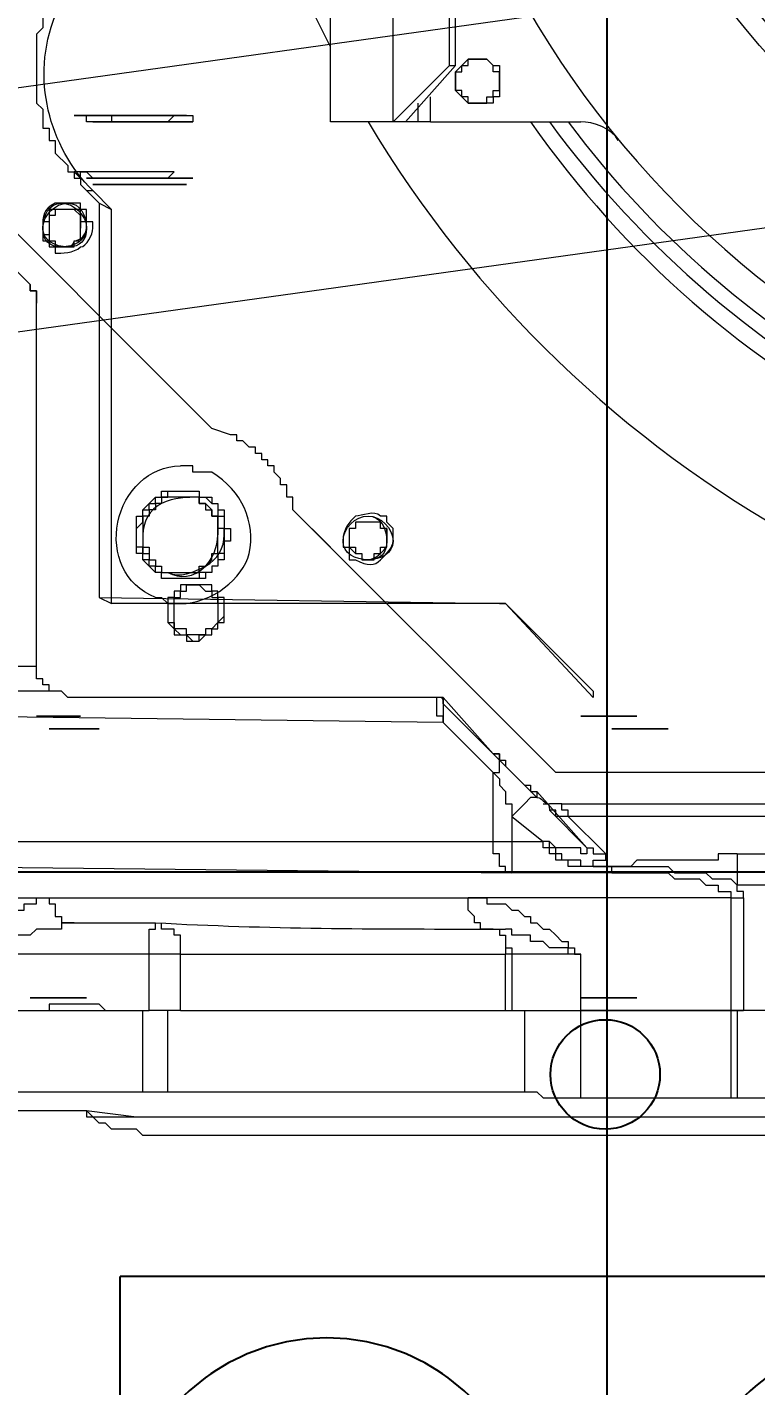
# Model space of a CAD drawing. Header units: millimetres. Extents: x 25083 to 52777, y 24772 to 45779.
# Drawn here: x 39124.2 to 39167.5, y 33516.5 to 33597.2 of the extents above; entities that cross this region are included whole.
import ezdxf

# ---------------------------------------------------------------- set-up
doc = ezdxf.new("R2010")
doc.units = ezdxf.units.MM
doc.layers.add('小车', color=7, linetype='Continuous')
doc.styles.get("Standard").update_dxf_attribs({"font": ''})
doc.styles.get('Standard').set_extended_font_data('SimSun')
doc.dimstyles.new('15', dxfattribs={"dimtxt": 15, "dimasz": 10, "dimexe": 2, "dimexo": 1, "dimgap": 1, "dimtad": 1, "dimdsep": 46, "dimtxsty": 'Standard', "dimcen": 2.5, "dimadec": 0, "dimazin": 0, "dimtfac": 1, "dimtmove": 2, "dimatfit": 3, "dimfxl": 1, "dimtolj": 1, "dimarcsym": 0})
doc.dimstyles.new('ISO-25', dxfattribs={"dimtxt": 2.5, "dimasz": 2.5, "dimexe": 1.25, "dimexo": 0.625, "dimtad": 1, "dimtxsty": 'Standard', "dimcen": 2.5, "dimadec": 0, "dimazin": 0, "dimtfac": 1, "dimtmove": 0, "dimatfit": 3, "dimfxl": 1, "dimarcsym": 0})

# ---------------------------------------------------------------- blocks, each defined once
blk = doc.blocks.new('A$C6E4F4F8B')
blk.add_line((0, 70), (0, 0))
at = {"color": 1}
for p in [(24, 63.918), (24, 63.918), (64, 6.083), (74, 6.083)]:
    blk.add_line(p, (24, 6.083), dxfattribs=at)
blk.add_circle((12, 34.887), 3.25)
for centre in [(39.795, 51.652), (39.795, 18.348)]:
    blk.add_arc(centre, 12.158, 88.3056, 271.6944)
blk = doc.blocks.new('*D925')
at = {"color": 0, "lineweight": -2}
for p, q in [((29677.862, 34881.662), (29677.862, 32448.293)), ((40733.017, 34757.645), (40733.017, 32448.293)), ((29680.362, 32449.543), (40730.517, 32449.543))]:
    blk.add_line(p, q, dxfattribs=at)
at = {"color": 0}
for points in [[(29680.362, 32449.96), (29680.362, 32449.127), (29677.862, 32449.543)], [(40730.517, 32449.127), (40730.517, 32449.96), (40733.017, 32449.543)]]:
    blk.add_solid(points, dxfattribs=at)
at = {"layer": 'DEFPOINTS', "color": 0}
for p in [(29677.862, 34882.287), (40733.017, 34758.27), (40733.017, 32449.543)]:
    blk.add_point(p, dxfattribs=at)
at = {"color": 0, "insert": (35205.439, 32451.628), "char_height": 2.5, "attachment_point": 5}
blk.add_mtext('11055,15', dxfattribs=at)
blk = doc.blocks.new('zw$D2F4')
at = {"color": 7, "lineweight": 5}
for points in [[(369.502, 373.587), (369.502, 339.051)], [(402.553, 366.531), (408.866, 372.844)], [(353.534, 372.102), (353.534, 366.903), (353.534, 366.16), (353.534, 363.932)], [(368.017, 372.473), (367.645, 337.937)], [(378.415, 365.046), (378.415, 371.73)], [(379.9, 371.73), (379.9, 366.16)], [(394.012, 355.762), (409.98, 371.73)], [(407.752, 371.73), (402.553, 366.531)], [(376.558, 342.022), (376.929, 371.359)], [(354.648, 369.502), (354.648, 359.847)], [(359.476, 369.502), (359.476, 359.847)], [(362.818, 359.476), (362.818, 369.502)], [(362.818, 369.502), (363.189, 369.502), (363.189, 369.131), (363.56, 369.131), (363.56, 368.759), (364.303, 368.759), (364.303, 368.388), (364.675, 368.017), (365.046, 368.017), (365.046, 367.645), (365.417, 367.274), (365.417, 366.903), (365.789, 366.903), (365.789, 366.16), (366.16, 366.16), (366.16, 365.417)], [(364.675, 363.932), (364.675, 364.675), (364.303, 364.675), (364.303, 366.16), (363.932, 366.531), (363.932, 367.274), (363.56, 367.645), (363.56, 368.388), (363.189, 368.759), (363.189, 369.502), (362.818, 369.502)], [(360.218, 363.56), (360.218, 366.531), (360.218, 366.16)], [(360.218, 366.16), (360.218, 363.189), (360.218, 363.56)], [(376.929, 363.56), (376.929, 366.16)], [(376.929, 366.16), (376.929, 363.56)], [(376.929, 363.56), (376.929, 366.16)], [(376.929, 366.16), (376.929, 363.56)], [(378.415, 365.046), (378.415, 365.417), (378.786, 365.417), (378.786, 365.789), (379.158, 365.789), (379.158, 366.16), (379.529, 366.16), (379.9, 366.16)], [(378.415, 365.046), (378.415, 365.417), (378.786, 365.417), (378.786, 365.789), (379.158, 365.789), (379.158, 366.16), (379.529, 366.16), (379.9, 366.16)], [(379.9, 366.16), (401.439, 366.16)], [(379.9, 366.16), (401.439, 366.16)], [(402.553, 366.531), (402.182, 366.531), (402.182, 366.16), (401.439, 366.16)], [(401.439, 366.16), (402.182, 366.16), (402.182, 366.531), (402.553, 366.531)], [(418.893, 365.417), (418.522, 365.789), (417.779, 365.789), (417.408, 366.16), (413.323, 366.16), (412.951, 365.789), (412.208, 365.789), (411.837, 365.789), (411.837, 365.417), (411.094, 365.417), (411.094, 365.046), (410.352, 365.046), (409.609, 364.303), (409.238, 364.303), (409.238, 363.932), (408.866, 363.932), (408.866, 363.56), (408.495, 363.56), (408.124, 363.189)], [(359.847, 365.417), (359.476, 365.417), (359.476, 362.446)], [(359.476, 362.446), (359.476, 362.075), (359.847, 362.446), (359.847, 365.417)], [(366.16, 365.417), (365.789, 365.417), (365.789, 365.046), (365.046, 365.046), (365.046, 364.675), (364.675, 364.675), (364.675, 363.932)], [(376.187, 365.417), (376.187, 362.446)], [(376.187, 362.446), (376.187, 365.417)], [(405.895, 365.789), (405.153, 365.789), (405.153, 365.417), (404.781, 365.417), (404.781, 365.046), (404.41, 365.046)], [(405.895, 365.789), (405.524, 365.789), (405.524, 365.417), (405.153, 365.417), (405.153, 365.046), (404.781, 365.046), (404.781, 363.932), (405.153, 363.932), (405.153, 363.56), (405.895, 363.56)], [(405.524, 365.417), (405.153, 365.417), (405.153, 365.046)], [(405.895, 365.417), (405.524, 365.417)], [(405.895, 363.56), (406.638, 363.56), (407.009, 363.932), (407.009, 365.417), (406.267, 365.417), (406.267, 365.789), (405.895, 365.789)], [(407.009, 364.675), (407.009, 365.046), (406.638, 365.046), (406.638, 365.417), (406.267, 365.417), (405.895, 365.417)], [(376.187, 365.046), (376.187, 362.446)], [(376.187, 362.446), (376.187, 365.046)], [(378.043, 364.303), (378.415, 364.675), (378.415, 365.046)], [(407.009, 363.932), (407.009, 364.675)], [(353.534, 363.932), (353.534, 363.189)], [(364.675, 363.932), (364.675, 359.104)], [(378.043, 343.136), (378.043, 364.303)], [(405.895, 362.818), (406.267, 362.818), (406.267, 363.189), (407.009, 363.189), (407.009, 363.56), (407.381, 363.56), (407.381, 363.932)], [(406.638, 363.56), (407.009, 363.56), (407.009, 363.932)], [(409.238, 362.075), (409.238, 363.932), (408.866, 363.56), (409.238, 363.56), (409.238, 363.189), (408.866, 362.818), (408.866, 362.446), (408.866, 359.476)], [(412.58, 359.476), (412.58, 363.932), (412.58, 362.075)], [(412.58, 359.476), (412.58, 363.932), (412.58, 362.075)], [(352.048, 318.997), (352.048, 359.847), (352.42, 360.218), (352.42, 361.704), (352.791, 362.075), (352.791, 362.446), (353.534, 363.189)], [(353.534, 363.189), (353.162, 360.218), (353.162, 323.825)], [(353.534, 363.189), (353.162, 363.189), (353.162, 323.825)], [(406.638, 363.56), (405.895, 363.56)], [(405.895, 363.189), (406.267, 363.189), (406.267, 363.56), (406.638, 363.56)], [(408.124, 363.189), (407.381, 362.446)], [(408.124, 363.189), (408.124, 362.818)], [(408.866, 356.876), (408.866, 363.189)], [(408.866, 363.189), (408.866, 356.876)], [(412.208, 357.247), (412.208, 363.189), (412.58, 363.189), (412.58, 362.818)], [(412.208, 356.876), (412.208, 363.189)], [(383.985, 362.446), (383.614, 361.704)], [(383.985, 362.446), (383.614, 338.679)], [(407.381, 362.446), (383.985, 362.446)], [(407.009, 361.704), (408.124, 362.818)], [(407.381, 362.446), (407.009, 361.704)], [(408.495, 362.818), (408.495, 357.247)], [(408.495, 357.247), (408.495, 362.818)], [(408.866, 361.704), (408.866, 362.446), (408.866, 362.075), (408.866, 359.476)], [(408.866, 359.476), (408.866, 358.361), (409.238, 357.99), (409.238, 358.733), (409.238, 359.104), (409.238, 362.075)], [(412.58, 362.818), (412.58, 356.876), (412.208, 356.876)], [(412.208, 362.818), (412.208, 356.876)], [(412.58, 362.075), (412.58, 361.704)], [(412.58, 362.075), (412.58, 361.704)], [(383.614, 361.704), (407.009, 361.704)], [(383.614, 338.308), (383.614, 361.704)], [(408.866, 359.476), (408.866, 358.733), (408.866, 359.104), (408.866, 361.704)], [(412.58, 361.704), (412.208, 361.704), (412.208, 358.361)], [(412.208, 358.361), (412.58, 357.99), (412.58, 361.704)], [(412.58, 361.704), (412.58, 357.619), (412.58, 359.476)], [(412.58, 361.704), (412.58, 357.247), (412.58, 359.476)], [(412.58, 361.332), (412.58, 359.847)], [(412.58, 359.847), (412.58, 361.332)], [(354.648, 359.847), (359.476, 359.847)], [(354.648, 359.847), (354.648, 358.361)], [(359.476, 359.847), (359.476, 359.476)], [(387.699, 354.648), (387.327, 354.648), (387.327, 355.019), (386.213, 355.019), (386.213, 355.391), (385.842, 355.391), (385.842, 355.762), (385.471, 355.762), (385.471, 356.133), (385.099, 356.133), (385.099, 358.733), (385.471, 358.733), (385.471, 359.104), (385.842, 359.104), (385.842, 359.476), (386.213, 359.476), (386.213, 359.847), (386.956, 359.847), (386.956, 360.218), (387.699, 360.218)], [(387.699, 355.019), (386.585, 355.019), (386.585, 355.391), (385.842, 355.391), (385.842, 355.762), (385.471, 355.762), (385.471, 356.133), (385.471, 356.505), (385.099, 356.505), (385.099, 358.733), (385.471, 358.733), (385.471, 359.104), (386.213, 359.847), (386.585, 359.847), (386.585, 360.218), (387.699, 360.218)], [(387.699, 359.847), (386.956, 359.847), (386.956, 359.476), (386.213, 359.476), (386.213, 359.104), (385.842, 359.104), (385.842, 358.733), (385.471, 358.733), (385.471, 358.361)], [(387.699, 359.847), (386.585, 359.847), (386.585, 359.476), (386.213, 359.476), (386.213, 359.104), (385.842, 359.104), (385.842, 358.733), (385.471, 358.733), (385.471, 356.505), (385.842, 356.505), (385.842, 356.133), (386.213, 355.762), (386.585, 355.762), (386.585, 355.391), (387.699, 355.391)], [(387.699, 360.218), (388.07, 360.218), (388.442, 359.847), (389.184, 359.847), (389.184, 359.476), (389.556, 359.476), (389.556, 359.104), (389.927, 359.104), (389.927, 358.733), (389.927, 358.361), (390.298, 358.361), (390.298, 356.505), (389.927, 356.505), (389.927, 355.762), (389.556, 355.762), (389.556, 355.391), (389.184, 355.391), (389.184, 355.019), (388.07, 355.019), (388.07, 354.648), (387.699, 354.648)], [(387.699, 360.218), (388.813, 360.218), (388.813, 359.847), (389.184, 359.847), (389.927, 359.104), (389.927, 358.733), (390.298, 358.733), (390.298, 356.505), (389.927, 356.505), (389.927, 356.133), (389.556, 355.762), (389.556, 355.391), (388.813, 355.391), (388.813, 355.019), (387.699, 355.019)], [(387.699, 355.391), (388.813, 355.391), (388.813, 355.762), (389.184, 355.762), (389.556, 356.133), (389.556, 356.505), (389.927, 356.505), (389.927, 358.733), (389.556, 358.733), (389.556, 359.104), (389.184, 359.104), (389.184, 359.476), (388.813, 359.476), (388.813, 359.847), (387.699, 359.847)], [(359.476, 359.476), (362.818, 359.476)], [(362.818, 359.476), (364.303, 359.476), (364.303, 359.104), (364.675, 359.104)], [(383.985, 359.104), (383.985, 358.733), (383.614, 358.361), (383.614, 357.619)], [(354.648, 358.361), (359.476, 358.361)], [(362.818, 357.619), (363.932, 357.619), (363.932, 357.99), (364.303, 357.99), (364.303, 358.361), (364.303, 358.733), (364.675, 358.733)], [(383.242, 358.361), (382.5, 358.361), (382.128, 357.99), (381.757, 357.99), (381.757, 357.619), (381.757, 357.247), (381.386, 356.876), (381.386, 356.505), (381.757, 356.505), (381.757, 355.762), (382.128, 355.762), (382.128, 355.391), (382.5, 355.391), (382.871, 355.019), (383.242, 355.019)], [(383.242, 358.361), (382.5, 358.361), (382.5, 357.99), (382.128, 357.99), (381.757, 357.619), (381.757, 357.247), (381.386, 357.247), (381.386, 356.505), (381.757, 356.133), (381.757, 355.762), (382.128, 355.762), (382.128, 355.391), (382.5, 355.391), (382.5, 355.019), (383.242, 355.019)], [(383.242, 355.019), (383.614, 355.019), (383.614, 355.391), (384.357, 355.391), (384.357, 355.762), (384.728, 355.762), (384.728, 357.619), (384.357, 357.619), (384.357, 357.99), (383.985, 357.99), (383.985, 358.361), (383.242, 358.361)], [(383.242, 355.019), (383.985, 355.019), (383.985, 355.391), (384.357, 355.391), (384.357, 355.762), (384.728, 355.762), (384.728, 357.619), (384.357, 357.619), (384.357, 357.99), (383.985, 357.99), (383.985, 358.361), (383.242, 358.361)], [(359.476, 357.619), (362.818, 357.619)], [(383.242, 355.391), (382.5, 355.391), (382.128, 355.762), (382.128, 356.133), (381.757, 356.133), (381.757, 357.247), (382.128, 357.247), (382.128, 357.99), (383.242, 357.99)], [(383.242, 357.99), (383.985, 357.99), (383.985, 357.619), (384.357, 357.619), (384.357, 357.247), (384.728, 357.247), (384.728, 356.505), (384.357, 356.133), (384.357, 355.762), (383.985, 355.762), (383.985, 355.391), (383.242, 355.391)], [(391.412, 355.762), (391.412, 356.876), (391.784, 356.876), (391.784, 357.619)], [(389.927, 356.505), (389.556, 356.505), (389.556, 356.133), (389.184, 356.133), (389.184, 355.762), (388.813, 355.762), (388.813, 355.391), (388.442, 355.391), (387.699, 355.391)], [(387.699, 355.019), (388.07, 355.019), (388.07, 355.391), (388.813, 355.391), (388.813, 355.762), (389.184, 355.762), (389.556, 356.133), (389.556, 356.505), (389.927, 356.505)], [(393.641, 354.648), (394.012, 355.762)], [(366.16, 354.276), (366.16, 340.536)], [(389.184, 350.934), (389.927, 350.934), (389.927, 351.306), (390.67, 351.306), (390.67, 351.677), (391.041, 351.677), (391.412, 352.048), (391.784, 352.048), (391.784, 352.42), (392.155, 352.42), (392.155, 352.791), (392.526, 352.791), (392.526, 353.162), (392.898, 353.162), (392.898, 353.534), (393.269, 353.905), (393.269, 354.276), (393.641, 354.276), (393.641, 354.648)], [(373.587, 335.337), (389.184, 350.934)], [(389.184, 350.934), (386.956, 348.706)], [(412.208, 348.706), (432.262, 348.706)], [(412.208, 342.764), (412.208, 348.706)], [(387.327, 347.963), (386.956, 347.963), (386.956, 347.592), (386.213, 347.592), (386.213, 347.221)], [(387.327, 347.592), (386.956, 347.592), (386.585, 347.221), (386.585, 346.849), (386.213, 346.849), (386.213, 346.107), (386.585, 346.107), (386.585, 345.735), (386.956, 345.735), (386.956, 345.364), (387.327, 345.364)], [(386.956, 347.592), (386.956, 347.221), (386.585, 347.221)], [(387.327, 347.592), (386.956, 347.592)], [(388.442, 346.849), (388.442, 347.221), (388.07, 347.221), (388.07, 347.592), (387.699, 347.592), (387.327, 347.592)], [(387.327, 345.364), (388.07, 345.364), (388.07, 345.735), (388.442, 345.735), (388.442, 346.107), (388.442, 347.221), (388.07, 347.221), (388.07, 347.592), (387.327, 347.592)], [(388.442, 346.107), (388.442, 346.849)], [(388.07, 345.364), (388.07, 345.735), (388.442, 345.735), (388.442, 346.107)], [(354.648, 345.735), (354.648, 337.194)], [(387.327, 344.993), (388.07, 344.993), (388.442, 345.364), (388.813, 345.364), (388.813, 345.735)], [(388.07, 345.364), (387.327, 345.364)], [(387.327, 345.364), (388.07, 345.364)], [(412.208, 344.993), (432.262, 344.993)], [(412.208, 344.993), (415.551, 341.65)], [(412.208, 344.25), (412.208, 344.993)], [(412.208, 343.507), (413.323, 343.507)], [(378.043, 342.393), (378.043, 342.764)], [(372.102, 336.451), (377.672, 342.022)], [(376.558, 342.022), (373.587, 339.051)], [(374.701, 339.051), (378.043, 342.022)], [(376.558, 342.022), (376.929, 342.022), (376.929, 342.393), (378.043, 342.393)], [(377.672, 342.022), (376.558, 342.022)], [(377.672, 342.022), (378.043, 342.022)], [(378.043, 342.022), (377.672, 342.022)], [(413.323, 339.422), (413.323, 340.536), (413.694, 340.536), (413.694, 340.908), (414.065, 340.908), (414.065, 341.279), (415.179, 341.279), (415.179, 340.908), (415.551, 340.908), (415.551, 340.536), (415.922, 340.536)], [(415.922, 340.536), (415.179, 341.279), (414.808, 341.279), (414.437, 341.279), (414.065, 341.279), (413.323, 340.536), (413.323, 339.422)], [(415.551, 341.65), (428.92, 341.65)], [(415.551, 341.65), (415.551, 341.279)], [(366.16, 340.536), (366.16, 339.422), (365.789, 339.422), (365.789, 338.308), (365.417, 337.937), (365.417, 337.565), (365.046, 337.194), (365.046, 336.823), (364.675, 336.823), (364.675, 336.451), (364.303, 336.08), (364.303, 335.709), (363.932, 335.337), (363.56, 334.966), (363.56, 334.594), (363.189, 334.594), (363.189, 334.223), (362.818, 334.223), (362.818, 333.852)], [(364.675, 339.793), (364.675, 340.165), (365.046, 340.165), (365.417, 340.536), (365.789, 340.536), (366.16, 340.536)], [(366.16, 324.939), (366.16, 340.536)], [(415.922, 340.536), (415.922, 339.422), (415.551, 339.051), (415.551, 338.679), (413.694, 338.679), (413.694, 339.051), (413.323, 339.051), (413.323, 339.422)], [(413.323, 339.422), (413.694, 339.422), (413.694, 339.051), (414.065, 339.051), (414.065, 338.679), (414.437, 338.679), (414.808, 338.679), (415.179, 338.679), (415.179, 339.051), (415.551, 339.051), (415.922, 339.422), (415.922, 340.536)], [(364.303, 339.422), (364.303, 339.793), (364.675, 339.793)], [(364.303, 339.051), (364.303, 338.679), (363.932, 338.679), (363.932, 338.308), (363.56, 338.308)], [(364.303, 339.422), (364.303, 339.051)], [(364.303, 339.051), (364.303, 338.679)], [(364.303, 338.679), (364.303, 338.308)], [(367.645, 337.937), (367.645, 338.308), (368.017, 338.308), (368.017, 338.679), (368.388, 338.679), (368.759, 338.679), (368.759, 339.051), (369.502, 339.051)], [(369.502, 339.051), (373.587, 339.051)], [(373.587, 339.051), (373.216, 338.679), (372.844, 338.679), (372.473, 338.308), (371.73, 338.308), (371.73, 337.937), (370.988, 337.937)], [(374.701, 339.051), (374.701, 338.679), (374.33, 338.679), (374.33, 338.308), (373.959, 338.308), (373.587, 337.937)], [(373.587, 339.051), (373.587, 338.679), (374.701, 338.679), (374.701, 339.051)], [(383.614, 338.679), (383.614, 338.308)], [(383.614, 338.679), (383.614, 338.308)], [(359.476, 338.308), (362.818, 338.308)], [(359.476, 338.308), (359.476, 337.937)], [(362.818, 337.937), (359.476, 337.937)], [(359.476, 337.937), (359.476, 336.823)], [(363.56, 338.308), (363.189, 338.308), (363.189, 337.937), (362.818, 337.937)], [(362.818, 333.852), (362.818, 334.594), (363.189, 334.594), (363.189, 335.709), (363.56, 336.08), (363.56, 336.823), (363.932, 336.823), (363.932, 337.937), (364.303, 337.937), (364.303, 338.308)], [(363.932, 338.308), (362.818, 338.308)], [(362.818, 337.937), (362.818, 338.308)], [(362.818, 337.565), (362.818, 337.937)], [(367.645, 331.995), (367.645, 337.937)], [(369.502, 337.937), (367.645, 337.937)], [(370.988, 337.937), (369.502, 337.937)], [(370.988, 337.937), (369.502, 336.08)], [(369.502, 337.937), (369.502, 336.08)], [(372.473, 336.451), (372.102, 336.451), (372.102, 336.823), (371.73, 337.194), (371.359, 337.565), (370.988, 337.937)], [(373.587, 337.937), (372.844, 337.194), (372.844, 336.823), (372.473, 336.823), (372.473, 336.451)], [(378.043, 333.109), (383.614, 338.308)], [(383.614, 338.308), (378.415, 333.109)], [(354.648, 337.194), (354.648, 336.451), (354.276, 336.08), (354.276, 334.594), (354.276, 334.223), (354.276, 333.852)], [(359.476, 337.194), (354.648, 337.194)], [(362.818, 333.852), (362.818, 337.565)], [(372.473, 336.451), (369.131, 333.48)], [(368.017, 333.109), (368.017, 334.594), (368.388, 334.594), (368.388, 335.337), (368.759, 335.337), (368.759, 335.709), (369.131, 335.709), (369.131, 336.08), (369.502, 336.08)], [(368.017, 333.109), (368.017, 333.852), (368.388, 333.852), (368.388, 334.966), (368.759, 334.966), (368.759, 335.337), (369.131, 335.337), (369.131, 335.709), (369.502, 335.709), (369.502, 336.08)], [(369.131, 333.48), (368.759, 333.48), (368.759, 333.852), (369.131, 333.852), (369.131, 335.337), (369.502, 335.709), (369.502, 336.08)], [(371.359, 335.709), (369.131, 333.48)], [(371.359, 335.337), (371.359, 335.709)], [(371.73, 334.966), (371.73, 335.709)], [(370.988, 334.594), (370.988, 335.337), (371.359, 335.337)], [(370.988, 334.594), (371.359, 334.594), (371.359, 334.966), (371.73, 334.966)], [(371.73, 334.966), (371.73, 235.07)], [(373.587, 234.699), (373.587, 335.337)], [(354.276, 333.852), (359.476, 333.852)], [(354.276, 333.852), (354.276, 324.939)], [(359.476, 333.852), (362.818, 333.852)], [(359.476, 333.852), (359.476, 324.939)], [(359.476, 330.881), (359.476, 333.852)], [(360.218, 330.51), (360.218, 333.852)], [(360.218, 333.852), (360.218, 330.51)], [(368.759, 332.366), (370.988, 334.594)], [(370.988, 253.267), (370.988, 334.594)], [(376.929, 330.51), (376.929, 333.109), (376.929, 333.48), (376.929, 333.852)], [(376.929, 333.852), (376.929, 331.252), (376.929, 330.51)], [(376.929, 330.881), (376.929, 333.852)], [(376.929, 333.852), (376.929, 330.881)], [(368.017, 333.109), (368.017, 331.995)], [(368.017, 331.995), (368.017, 333.109)], [(368.017, 333.109), (368.388, 333.109), (368.388, 332.366), (368.759, 332.366)], [(369.131, 333.48), (369.131, 333.109), (368.759, 333.109), (368.759, 332.366)], [(378.415, 333.109), (378.043, 333.109)], [(359.476, 331.995), (359.476, 329.024)], [(359.476, 329.024), (359.476, 331.995)], [(367.645, 331.995), (367.645, 328.653), (367.274, 328.281), (367.274, 326.796), (366.903, 326.425), (366.903, 325.682), (366.531, 325.682), (366.531, 325.31), (366.531, 324.939), (366.16, 324.939)], [(368.017, 331.995), (368.017, 328.653), (367.645, 328.281), (367.645, 326.425), (367.274, 326.053), (367.274, 324.939), (366.903, 324.568)], [(367.645, 331.995), (368.017, 331.995)], [(368.759, 324.568), (368.759, 325.682), (368.388, 325.682), (368.388, 330.51), (368.017, 330.881), (368.017, 331.624), (368.017, 331.995)], [(376.187, 331.995), (376.187, 329.767), (376.187, 329.395), (376.187, 328.653)], [(376.187, 328.653), (376.187, 331.252), (376.187, 331.624), (376.187, 331.995)], [(376.187, 331.995), (376.187, 329.024)], [(376.187, 329.024), (376.187, 331.995)], [(359.476, 330.138), (359.476, 330.881)], [(359.476, 327.91), (359.476, 330.138)], [(359.476, 326.796), (359.476, 327.91)], [(359.476, 324.939), (359.476, 326.796)], [(359.476, 324.939), (354.276, 324.939)], [(354.276, 324.939), (354.276, 324.568)], [(359.476, 324.568), (354.276, 324.568)], [(354.276, 324.568), (354.276, 289.66)], [(366.16, 324.939), (359.476, 324.939)], [(359.476, 324.568), (359.476, 324.939)], [(359.476, 285.575), (359.476, 324.568)], [(359.476, 324.568), (359.476, 324.196)], [(366.16, 324.196), (359.476, 324.196)], [(366.16, 324.196), (366.531, 324.196), (366.531, 324.568), (366.903, 324.568)], [(366.903, 267.75), (366.903, 324.568)], [(368.759, 324.568), (366.903, 324.568)], [(368.759, 324.568), (368.759, 263.294)], [(353.162, 323.825), (353.162, 320.483), (352.791, 320.111), (352.791, 319.369)], [(353.162, 323.825), (353.162, 322.34)]]:
    blk.add_lwpolyline(points, dxfattribs=at)
at = {"color": 7, "lineweight": 0}
for points in [[(415.551, 341.279), (412.208, 344.25)], [(412.208, 342.764), (412.208, 333.852)], [(412.208, 342.764), (413.694, 342.764)], [(415.551, 341.279), (428.92, 341.279)]]:
    blk.add_lwpolyline(points, dxfattribs=at)
at = {"color": 7, "lineweight": 5}
for points in [[(366.16, 373.959), (366.16, 371.359), (366.16, 368.388), (366.16, 365.417)], [(408.124, 362.818), (410.723, 365.417), (414.808, 366.531), (418.522, 365.046)], [(366.16, 365.417), (366.16, 361.704), (366.16, 357.99), (366.16, 354.276)], [(407.381, 365.046), (407.009, 365.789), (406.638, 365.789), (405.895, 365.789)], [(404.41, 365.046), (404.41, 364.675), (404.41, 363.932), (404.781, 363.56)], [(405.153, 365.046), (405.153, 365.046), (405.153, 365.046), (404.781, 365.046)], [(404.781, 365.046), (404.781, 365.046), (404.781, 364.675), (404.781, 364.675)], [(404.781, 364.675), (404.781, 364.303), (404.781, 363.932), (405.153, 363.932)], [(407.381, 363.932), (407.381, 364.303), (407.381, 364.675), (407.381, 365.046)], [(405.153, 363.932), (405.153, 363.56), (405.524, 363.189), (405.895, 363.189)], [(404.781, 363.56), (404.781, 363.189), (405.524, 362.818), (405.895, 362.818)], [(412.208, 362.818), (412.208, 362.818), (412.208, 363.189), (412.208, 363.189)], [(412.58, 362.818), (412.58, 362.818), (412.58, 362.818), (412.58, 362.818)], [(383.985, 359.104), (384.728, 360.961), (386.585, 361.704), (388.442, 361.332)], [(388.442, 361.332), (390.298, 360.961), (391.784, 359.476), (391.784, 357.619)], [(389.556, 358.733), (389.184, 359.476), (388.442, 359.847), (387.699, 359.847)], [(359.476, 357.99), (359.476, 358.733), (359.476, 359.104), (359.476, 359.476)], [(362.818, 357.619), (362.818, 358.361), (362.818, 358.733), (362.818, 359.476)], [(364.675, 359.104), (364.303, 352.42), (364.303, 346.107), (364.303, 339.422)], [(354.648, 358.361), (354.648, 353.905), (354.648, 349.82), (354.648, 345.735)], [(385.471, 358.361), (385.099, 357.619), (385.471, 356.876), (385.842, 356.133)], [(385.471, 358.361), (385.099, 357.619), (385.099, 356.876), (385.842, 356.133)], [(389.927, 356.505), (389.927, 357.247), (389.927, 357.99), (389.556, 358.733)], [(416.665, 348.706), (435.975, 358.733), (458.628, 358.733), (477.939, 348.706)], [(359.476, 357.619), (359.476, 357.619), (359.476, 357.99), (359.476, 357.99)], [(359.476, 357.619), (359.476, 351.306), (359.476, 344.621), (359.476, 338.308)], [(362.818, 357.619), (362.818, 351.306), (362.818, 344.621), (362.818, 338.308)], [(383.614, 357.619), (383.614, 355.762), (385.099, 353.905), (386.585, 353.534)], [(412.208, 357.247), (412.208, 357.247), (412.208, 356.876), (412.208, 356.876)], [(412.208, 356.876), (412.208, 356.876), (412.208, 356.876), (412.208, 356.876)], [(385.842, 356.133), (386.213, 355.762), (386.956, 355.391), (387.699, 355.391)], [(385.842, 356.133), (386.213, 355.391), (386.956, 355.019), (387.699, 355.019)], [(386.585, 353.534), (388.442, 353.162), (390.298, 353.905), (391.412, 355.762)], [(388.813, 347.221), (388.442, 347.592), (388.07, 347.963), (387.327, 347.963)], [(386.213, 347.221), (385.842, 346.478), (385.842, 346.107), (386.213, 345.735)], [(386.585, 346.849), (386.585, 346.849), (386.213, 346.849), (386.213, 346.849)], [(386.213, 346.849), (386.213, 346.478), (386.213, 346.107), (386.585, 345.735)], [(386.585, 347.221), (386.585, 347.221), (386.585, 346.849), (386.585, 346.849)], [(388.813, 345.735), (389.184, 346.107), (388.813, 346.849), (388.813, 347.221)], [(412.208, 346.478), (391.041, 333.852), (378.415, 310.827), (378.786, 286.318)], [(386.213, 345.735), (386.585, 345.364), (386.956, 344.993), (387.327, 344.993)], [(386.585, 345.735), (386.956, 345.364), (386.956, 345.364), (387.327, 345.364)], [(378.043, 342.764), (378.043, 342.764), (378.043, 342.764), (378.043, 343.136)], [(378.043, 342.393), (378.043, 342.393), (378.043, 342.393), (378.043, 342.764)], [(377.672, 342.022), (378.043, 342.022), (378.043, 342.022), (378.043, 342.393)], [(378.043, 342.022), (378.043, 342.393), (378.043, 342.393), (378.043, 342.393)], [(428.177, 341.279), (402.182, 331.995), (386.585, 305.257), (391.412, 278.148)], [(364.303, 339.051), (364.303, 339.422), (364.303, 339.422), (364.303, 339.422)], [(369.502, 339.051), (369.502, 338.679), (369.502, 338.308), (369.502, 337.937)], [(359.476, 336.823), (359.476, 336.451), (359.476, 336.08), (359.476, 335.709)], [(372.102, 336.451), (372.102, 336.08), (371.73, 336.08), (371.73, 335.709)], [(412.208, 336.823), (396.24, 325.682), (386.956, 307.485), (386.956, 287.803)], [(359.476, 335.709), (359.476, 334.966), (359.476, 334.594), (359.476, 333.852)], [(371.73, 336.08), (371.73, 335.709), (371.73, 335.709), (371.359, 335.709)], [(412.208, 335.709), (396.983, 324.568), (388.07, 307.114), (387.699, 288.175)], [(359.476, 335.337), (359.476, 334.966), (359.476, 334.223), (359.476, 333.852)], [(371.359, 335.337), (371.359, 335.337), (371.359, 335.337), (371.359, 335.337)], [(412.208, 334.594), (397.725, 323.825), (389.184, 306.743), (388.813, 288.917)], [(368.017, 331.995), (368.017, 331.995), (368.017, 331.995), (368.017, 331.995)], [(368.017, 331.995), (368.017, 331.995), (368.017, 331.995), (368.017, 331.995)], [(401.81, 286.318), (401.439, 303.029), (409.98, 318.626), (424.092, 327.167)], [(359.476, 324.939), (359.476, 324.939), (359.476, 324.568), (359.476, 324.568)], [(366.16, 324.939), (366.16, 324.568), (366.16, 324.568), (366.16, 324.196)]]:
    blk.add_open_spline(points, degree=3, dxfattribs=at)
for points in [[(405.895, 365.789), (405.153, 365.789), (404.781, 365.417), (404.781, 364.675), (404.781, 363.932), (405.153, 363.189), (405.895, 363.189), (406.638, 363.189), (407.381, 363.932), (407.381, 364.675), (407.381, 365.417), (406.638, 365.789), (405.895, 365.789)], [(405.895, 365.789), (405.153, 365.789), (404.781, 365.046), (404.781, 364.303), (404.781, 363.56), (405.153, 363.189), (405.895, 363.189), (406.638, 363.189), (407.381, 363.56), (407.381, 364.303), (407.381, 365.046), (406.638, 365.789), (405.895, 365.789)], [(387.327, 347.963), (386.585, 347.963), (386.213, 347.221), (386.213, 346.478), (386.213, 345.735), (386.585, 345.364), (387.327, 345.364), (388.07, 345.364), (388.813, 345.735), (388.813, 346.478), (388.813, 347.221), (388.07, 347.963), (387.327, 347.963)], [(387.327, 347.963), (386.585, 347.963), (386.213, 347.221), (386.213, 346.478), (386.213, 345.735), (386.585, 344.993), (387.327, 344.993), (388.07, 344.993), (388.813, 345.735), (388.813, 346.478), (388.813, 347.221), (388.07, 347.963), (387.327, 347.963)], [(447.116, 334.594), (421.492, 334.594), (400.696, 313.798), (400.696, 287.803), (400.696, 262.179), (421.492, 241.012), (447.116, 241.012), (473.111, 241.012), (493.907, 262.179), (493.907, 287.803), (493.907, 313.798), (473.111, 334.594), (447.116, 334.594)], [(447.116, 333.48), (422.235, 333.48), (401.81, 313.056), (401.81, 287.803), (401.81, 262.922), (422.235, 242.497), (447.116, 242.497), (472.369, 242.497), (492.793, 262.922), (492.793, 287.803), (492.793, 313.056), (472.369, 333.48), (447.116, 333.48)]]:
    blk.add_open_spline(points, degree=3, knots=[0, 0, 0, 0, 1, 1, 1, 2, 2, 2, 3, 3, 3, 4, 4, 4, 4], dxfattribs=at)
at = {"color": 7, "lineweight": 0}
blk.add_open_spline([(411.094, 331.624), (411.837, 331.995), (412.208, 333.109), (412.208, 333.852)], degree=3, dxfattribs=at)
blk = doc.blocks.new('*D469')
at = {"layer": 'DEFPOINTS', "color": 0}
for p in [(36061.191, 116692.222), (36180.039, 116685.352), (36180.039, 116527.033)]:
    blk.add_point(p, dxfattribs=at)
at = {"layer": '小车', "color": 0, "linetype": 'Continuous', "lineweight": -2}
for p, q in [((36061.191, 116691.222), (36061.191, 116525.033)), ((36180.039, 116684.352), (36180.039, 116525.033)), ((36071.191, 116527.033), (36084.175, 116527.033)), ((36170.039, 116527.033), (36146.425, 116527.033))]:
    blk.add_line(p, q, dxfattribs=at)
at = {"layer": '小车', "color": 0}
for points in [[(36071.191, 116528.7), (36071.191, 116525.366), (36061.191, 116527.033)], [(36170.039, 116528.7), (36170.039, 116525.366), (36180.039, 116527.033)]]:
    blk.add_solid(points, dxfattribs=at)
at = {"layer": '小车', "color": 0, "insert": (36115.3, 116527.033), "char_height": 15, "attachment_point": 5}
blk.add_mtext('\\A1;118.85', dxfattribs=at)
blk = doc.blocks.new('*D470')
at = {"layer": 'DEFPOINTS', "color": 0}
for p in [(36180.039, 116639.326), (36197.537, 116639.326), (36197.537, 116438.26)]:
    blk.add_point(p, dxfattribs=at)
at = {"layer": '小车', "color": 0, "linetype": 'Continuous', "lineweight": -2}
for p, q in [((36180.039, 116638.326), (36180.039, 116436.26)), ((36197.537, 116638.326), (36197.537, 116436.26)), ((36170.039, 116438.26), (36160.039, 116438.26)), ((36180.039, 116438.26), (36197.537, 116438.26)), ((36207.537, 116438.26), (36217.537, 116438.26))]:
    blk.add_line(p, q, dxfattribs=at)
at = {"layer": '小车', "color": 0}
for points in [[(36170.039, 116439.926), (36170.039, 116436.593), (36180.039, 116438.26)], [(36207.537, 116439.926), (36207.537, 116436.593), (36197.537, 116438.26)]]:
    blk.add_solid(points, dxfattribs=at)
at = {"layer": '小车', "color": 0, "insert": (36193.655, 116438.26), "char_height": 15, "attachment_point": 5}
blk.add_mtext('\\A1;17.5', dxfattribs=at)
blk = doc.blocks.new('A$C1A4175F5')
at = {"layer": '小车', "color": 7, "lineweight": 0}
blk.add_lwpolyline([(63.554, 431.436), (682.71, 345.205)], dxfattribs=at)
at = {"layer": '小车', "color": 1, "lineweight": 0}
blk.add_lwpolyline([(431.996, 394.62), (479.171, 388.04)], dxfattribs=at)
at = {"layer": '小车'}
for base, p1, p2, picture, middle in [((212.358, 337.78), (93.511, 502.968), (212.358, 496.098), '*D469', (147.619, 337.78)), ((229.857, 249.006), (212.358, 450.073), (229.857, 450.073), '*D470', (225.974, 249.006))]:
    dim = blk.add_linear_dim(base=base, p1=p1, p2=p2, dimstyle='15', override={"dimfxl": 0.18}, dxfattribs=at)
    dim.commit()
    dim.dimension.update_dxf_attribs({"geometry": picture, "text_midpoint": middle, "dimtype": 128, "insert": (-35967.681, -116189.253)})
blk = doc.blocks.new('zw$50CE')
blk.add_blockref('zw$D2F4', (22.01, 103.569))
at = {"layer": '小车', "ltscale": 10, "xscale": -1, "rotation": 270}
blk.add_blockref('A$C1A4175F5', (47.032, 0), dxfattribs=at)

msp = doc.modelspace()

# ---------------------------------------------------------------- linework, layer by layer
for p, q in [((39158.63, 33290.649), (39158.63, 34123.983)), ((39158.63, 33298.504), (39158.63, 33742.462))]:
    msp.add_line(p, q)

# ---------------------------------------------------------------- block references
for name, p, rotation in [('zw$50CE', (39594.481, 33157.316), 90), ('A$C6E4F4F8B', (39123.63, 33546.999), 270)]:
    msp.add_blockref(name, p, dxfattribs=dict(rotation=rotation))

# ---------------------------------------------------------------- dimensions: what is measured, and where the dimension line sits
dim = msp.add_linear_dim(base=(40733.0166, 32449.5434), p1=(29677.8617, 34882.2868), p2=(40733.0166, 34758.2702), dimstyle='ISO-25')
dim.commit()
dim.dimension.update_dxf_attribs({"geometry": '*D925', "text_midpoint": (35205.4391, 32449.5434), "dimtype": 160})

doc.saveas('drawing.dxf')
